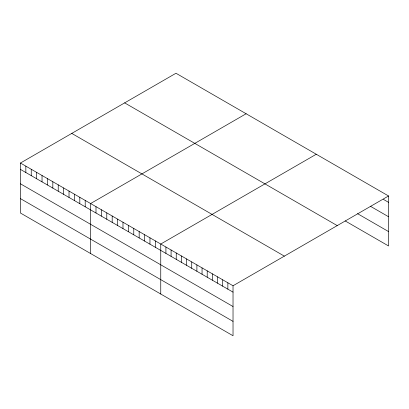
<?xml version="1.0" encoding="UTF-8"?>
<svg xmlns="http://www.w3.org/2000/svg" width="409" height="409" viewBox="0 0 409 409"><rect width="100%" height="100%" fill="white"/><g stroke="black" fill="none" stroke-linecap="round" stroke-linejoin="round"><path stroke-width="0.61" d="M20.45 163.033L233.028 285.763L233.028 335.753L20.45 213.023L20.45 163.033L175.972 73.247L388.55 195.977L388.55 245.967L345.186 220.926M246.121 113.748L90.604 203.534L90.599 253.524M316.275 154.249L160.752 244.035L160.752 294.025M233.028 285.763L388.55 195.977M383.386 199.367L388.55 202.348M370.482 206.31L388.55 216.739M357.573 213.687L388.55 231.571M124.648 102.874L337.231 225.604M71.774 133.406L284.352 256.136M20.45 169.403L233.028 292.133M20.45 183.799L233.028 306.53M20.45 198.631L233.028 321.362M227.864 282.783L227.864 289.153M222.706 279.802L222.706 286.172M217.542 276.821L217.542 283.192M212.378 273.841L212.378 280.211M207.215 270.86L207.215 277.23M202.051 267.88L202.051 274.25M196.893 264.899L196.893 271.269M191.729 261.918L191.729 268.289M186.565 258.938L186.565 265.308M181.402 255.957L181.402 262.327M176.238 252.977L176.238 259.347M171.08 249.996L171.08 256.366M165.916 247.016L165.916 253.386M155.359 240.921L155.359 247.292M149.96 237.808L149.96 244.173M144.566 234.689L144.566 241.059M139.167 231.576L139.167 237.946M133.774 228.457L133.774 234.827M128.375 225.344L128.375 231.714M122.981 222.23L122.981 228.595M117.582 219.112L117.582 225.482M112.189 215.998L112.189 222.368M106.79 212.879L106.79 219.25M101.396 209.766L101.396 216.136M95.997 206.652L95.997 213.023M85.205 200.42L85.205 206.79M79.811 197.307L79.811 203.672M74.412 194.188L74.412 200.558M69.019 191.075L69.019 197.445M63.62 187.956L63.62 194.326M58.226 184.842L58.226 191.213M52.827 181.729L52.827 188.094M47.434 178.61L47.434 184.98M42.035 175.497L42.035 181.867M36.641 172.378L36.641 178.748M31.242 169.265L31.242 175.635M25.849 166.151L25.849 172.521"/></g></svg>
